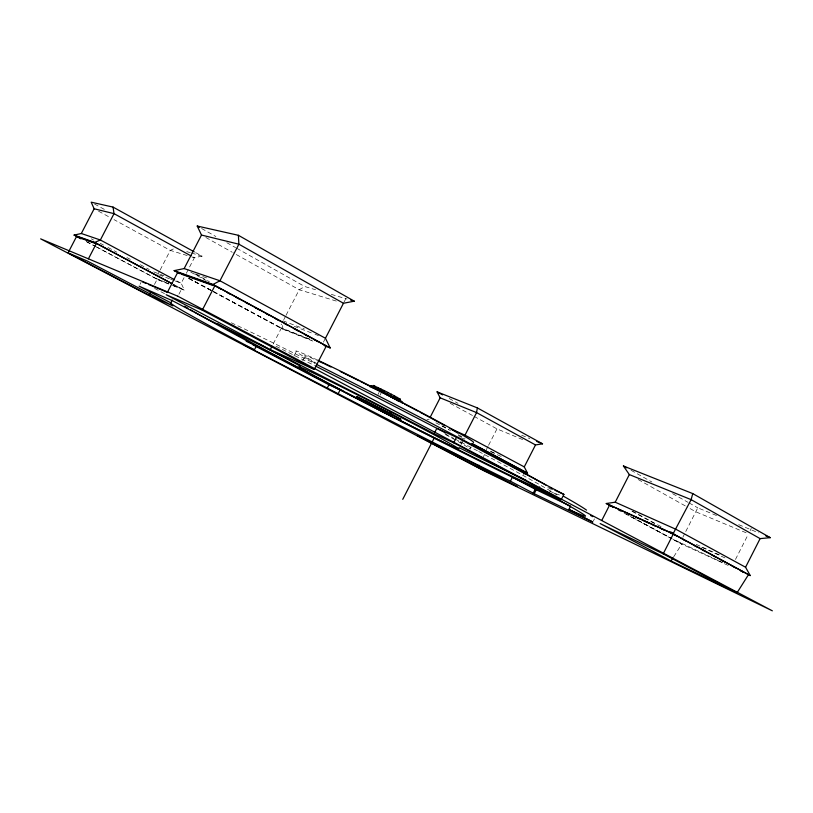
<?xml version="1.0" encoding="UTF-8"?>
<svg xmlns="http://www.w3.org/2000/svg" width="813" height="813" viewBox="0 0 813 813"><rect width="100%" height="100%" fill="white"/><g stroke="black" fill="none" stroke-linecap="round" stroke-linejoin="round"><path stroke-width="0.61" stroke-dasharray="4.07 3.05" d="M728.123 565.381L680.247 543.369L681.426 540.452M716.497 515.523L697.788 507.83L682.778 537.393M735.47 559.446L747.879 535.045M750.135 530.604L751.263 528.389M593.378 520.981L594.455 518.867M460.249 442.841L461.347 440.687M461.083 444.559L463.369 440.107M471.144 446.906L470.005 449.122A99.948 2.388 27.2 0 0 468.054 447.424M486.316 449.691L488.003 446.408M488.562 445.311L496.977 428.878L499.04 426.876M483.42 456.703L484.507 454.569M213.392 291.471L279.855 327.293L281.511 324.072M283.767 319.712L285.485 316.379M286.054 315.271L299.214 289.753L304.733 286.522L315.607 289.743M273.178 343.99L281.308 328.228L311.308 340.078M293.94 356.074L296.217 351.663M302.751 360.586L305.027 356.175M323.432 342.141L325.444 338.259M343.96 302.294L345.962 298.412M377.984 394.498L379.143 392.262M380.088 395.108L381.216 392.913M140.06 284.306L141.025 282.436M157.885 274.377L159.582 271.105M160.141 270.018L170.293 250.394L174.094 248.605M154.44 284.509L157.194 279.184L171.197 284.723M184.053 277.711L181.187 283.259L184.419 290.231L171.289 285.028M186.35 273.28L194.378 257.741L202.031 256.146L195.364 252.467M178.941 294.194L181.695 288.869L173.443 284.56M673.733 556.722L681.792 544.08L672.91 539.293M426.947 419.559L429.183 419.193M186.777 251.634L190.293 252.68M191.472 253.026L202.031 256.146M331.318 294.387L347.029 299.032M187.153 255.536L170.293 250.394L114.013 219.632M191.97 257.01L194.378 257.741L192.183 256.532M336.287 301.074L299.214 289.753L233.331 252.873M196.065 274.266L209.032 278.737M153.728 271.888L163.972 275.77M282.975 320.84L304.347 328.94M159.053 274.824L169.541 278.818M170.7 279.266L174.195 280.597M175.364 281.034L181.187 283.259L175.649 280.292M294.194 326.338L313.869 333.838M315.027 334.285L318.493 335.606M155.811 278.371L164.988 281.989M173.139 285.2L178.992 287.517M279.855 327.293L309.844 339.123M172.366 285.18L181.695 288.869M168.779 284.042L158.565 279.997L96.33 246.908M188.565 278.392L282.751 329.153L315.109 341.958M521.712 435.26L529.812 438.593M738.702 524.67L758.58 532.85M522.657 439.589L496.977 428.878L473.573 416.093M746.08 532.759L695.816 511.804L686.955 506.834M490.432 451.205L496.113 453.776M696.243 544.405L720.491 555.381M490.92 451.774L502.414 456.987M701.792 547.383L725.979 558.348M717.97 560.431L673.235 539.344M719.109 560.96L722.544 562.535M444.823 433.664L453.776 438.38M454.894 438.969L477.465 450.839M154.622 288.422L165.557 294.184M86.706 241.715L95.843 246.491M96.777 247.061L157.194 279.184M86.32 241.583L95.212 246.319M100.151 243.28L103.495 245.069M107.956 247.457L116.889 252.223M126.94 257.589L130.283 259.377M140.334 264.733L149.257 269.51M441.987 425.799L448.573 429.305M91.31 238.839L93.525 240.018M435.9 422.78L450.463 430.555M458.308 434.742L465.026 438.329M173.342 284.326L184.419 290.231M189.023 278.331L212.284 290.871M631.884 517.048L672.117 538.745M188.85 278.392L212.244 291.003M213.352 291.603L281.308 328.228M624.018 512.942L627.351 514.731M631.792 517.129L671.792 538.694M625.858 514.06L629.181 515.849M630.299 516.448L680.247 543.369M194.886 273.859L209.327 281.684M632.443 511.153L662.382 527.393M190.791 272.162L206.278 280.556M631.975 511.275L656.538 524.588M98.566 211.197L109.603 217.223M450.178 403.309L472.465 415.484M94.481 203.992L106.625 210.648M449.183 398.492L457.973 403.309M205.882 237.498L232.233 252.254M638.195 479.538L685.847 506.214M201.614 228.504L215.872 236.532M226.847 242.701L235.618 247.64M236.715 248.26L304.733 286.522M631.061 470.29L651.843 481.977M672.636 493.674L687.95 502.292M689.038 502.901L697.788 507.83M282.69 325.546L282.751 329.153M478.705 451.5A201.776 4.461 27.2 0 1 556.875 494.944M445.656 434.64A99.948 2.388 27.2 0 1 467.384 446.987M460.92 436.815A89.897 2.673 27.2 0 1 458.268 435.727M317.741 364.061A89.897 2.673 27.2 0 1 316.755 360.322M275.942 346.257A233.26 5.183 27.2 0 1 314.489 365.565M547.901 487.536A233.26 5.183 27.2 0 1 552.901 490.3M559.456 494.985A201.766 4.858 27.2 0 1 549.517 491.103M231.339 322.791A201.766 4.858 27.2 0 1 315.353 363.848M464.558 439.193A99.938 2.978 27.2 0 1 460.981 437.607M314.824 362.933A99.938 2.978 27.2 0 1 316.664 359.651"/><path stroke-width="1.22" d="M477.333 407.892L542.535 443.827L535.493 444.945L476.57 412.608L440.148 397.831L437.089 391.866L477.333 407.892L476.57 412.608L464.995 435.168L449.975 428.471M692.747 493.593L770.267 537.667L760.114 538.613L691.131 499.649L629.333 474.579L623.408 465.981L692.747 493.593L691.131 499.649L673.103 533.755L606.264 503.501L615.228 502.2L676.01 529.324L745.562 567.23L750.247 575.563L673.296 534.009L663.184 553.866L600.167 523.562L671.04 560.94L736.974 592.89L748.448 574.73M745.562 567.23L760.114 538.613M524.934 471.947L527.535 473.146L524.263 466.896L535.493 444.945M523.806 474.101L524.964 471.845L472.505 443.888M533.216 493.176L535.218 489.263M194.48 312.029A233.26 5.183 27.2 0 0 256.42 345.932L254.398 349.834L244.225 345.108L338.157 393.716A233.27 4.258 27.2 0 0 510.391 481.184L534.212 493.694L536.214 489.782L570.126 505.95M534.212 493.694L592.84 522.027L568.907 509.436A233.27 4.258 27.2 0 0 538.633 488.979L539.68 486.936M538.633 488.979L561.204 499.69L563.897 494.426L456.51 437.272L436.845 428.329A233.26 5.183 27.2 0 0 315.576 366.114M568.907 509.436L570.543 506.235M601.833 520.32L609.567 505.158L612.9 506.946M615.228 502.2L629.333 474.579M387.862 392.435L387.171 393.787L391.449 395.921L390.982 396.815L400.037 401.795L400.494 400.9L390.687 395.616L391.378 394.275L384.275 390.606L373.238 385.474L372.1 387.689M390.982 396.815L386.886 394.681L387.344 393.777L379.183 389.651L371.114 385.89L370.322 385.647L369.864 386.531M393.421 398.218L394.569 395.982L391.378 394.275M394.712 398.807L395.169 397.913M398.461 399.894L396.531 398.787L397.222 397.445L394.569 395.982M397.801 400.504L398.258 399.61M398.004 400.789L399.142 398.563L397.222 397.445M400.209 399.254C398.268 402.496 401.866 398.868 399.142 398.563M401.734 401.703C400.626 404.203 403.055 400.9 400.494 400.9M430.331 416.947L440.148 397.831M254.398 349.834A233.27 4.258 27.2 0 1 170.832 302.832L139.094 286.166L172.427 300.698L208.179 319.509A233.27 4.258 27.2 0 1 434.091 433.705L436.845 428.329L445.687 432.983M402.75 499.334L434.325 437.801M434.091 433.705L453.674 442.821L456.51 437.272M477.963 467.353L517.464 486.499L454.721 453.613L417.608 435.768L477.963 467.353L479.05 465.229M510.391 481.184L512.414 477.231L559.801 499.924M167.305 292.497L177.701 272.385L214.927 285.658L326.318 346.013L314.275 369.387L202.264 310.149L166.147 294.723L270.272 349.631L272.02 346.247M324.397 345.637L330.2 347.934L325.444 338.259L343.462 303.269L354.275 301.176L238.402 235.303L197.224 226.034L201.492 235.048L238.87 244.185L343.462 303.269M327.05 388.462L328.95 384.762L340.098 389.955A233.26 5.183 27.2 0 0 512.414 477.231L536.214 489.782M338.157 393.716L340.098 389.955L256.42 345.932L246.197 341.287M370.149 386.846L370.322 385.647M370.657 386.785L371.114 385.89M372.954 386.683L372.486 387.567L375.24 388.858L375.697 387.964M373.929 385.677L373.238 387.008L372.547 386.805M374.366 388.584L375.504 386.358M374.823 387.689L377.181 388.797L377.872 387.455M379.183 389.651L378.726 390.555L376.114 389.285M377.181 388.797L380.179 390.25L380.87 388.909M379.722 391.053L382.699 392.537L383.157 391.642M384.275 390.606L383.584 391.947L380.179 390.25M148.931 295.149L172.884 305.901L87.276 261.034L68.089 252.833L148.931 295.149L150.039 293.015M179.693 273.615L174.155 270.627L184.155 268.564L201.492 235.048M170.832 302.832L172.254 300.068M202.264 310.149L214.927 285.658M68.658 251.735L76.635 236.359L96.412 243.402L171.726 283.554M80.772 238.636L74.095 235.089L81.32 233.504L94.145 208.778L91.178 202.173L113.048 207.091L194.246 251.857M88.414 258.829L96.412 243.402M671.04 560.94L673.062 557.779M174.155 270.627L213.016 284.428L219.967 280.77L238.87 244.185L238.402 235.303M94.145 208.778L114.023 213.646L191.085 255.932M350.657 300.109L354.275 301.176M400.362 399.478L397.964 398.533M401.002 401.663L401.907 401.957M81.32 233.504L100.365 239.998L174.541 279.702M184.155 268.564L219.967 280.77L325.444 338.259M74.095 235.089L94.735 242.416L100.365 239.998L114.023 213.646L113.048 207.091M80.365 238.046L95.721 243.544M181.269 274.154L213.26 285.597M324.001 345.098L326.318 346.013M536.753 441.449L542.535 443.827M765.592 535.747L770.267 537.667M142.661 281.989L146.137 283.442M148.454 284.418L166.97 292.182M270.272 349.631L314.275 369.387M608.094 504.487L675.024 534.791M618.602 509.395L622.026 510.95M627.748 513.542L630.034 514.578M635.746 517.17L639.181 518.724M643.754 520.798L648.327 522.871M652.9 524.944L655.187 525.981M660.908 528.572L664.343 530.127M670.054 532.718L676.802 536.062M517.911 468.491L520.147 469.528M740.846 570.95L743.133 571.996L740.928 570.807M518.125 468.705L520.401 469.751M546.803 492.546L525.533 482.698A201.776 4.461 27.2 0 1 397.903 419.183M554.842 490.198L563.897 494.426M382.699 392.537L386.886 394.681M344.641 391.754L306.206 371.663A201.776 4.461 27.2 0 1 217.772 323.798M252.914 344.814L328.95 384.762M391.439 413.99L356.714 396.581L400.921 419.366L391.439 413.99L389.935 412.15M453.674 442.821L561.204 499.69M590.645 515.513L592.819 516.662M663.184 553.866L736.974 592.89M76.635 236.359L81.117 238.737M94.521 242.345L172.234 283.737M471.855 443.461L527.535 473.146M464.995 435.168L524.263 466.896M618.469 509.822L620.705 511.031M177.701 272.385L179.937 273.585M606.264 503.501L612.535 506.875M671.253 532.2L673.479 533.399M669.932 531.854L673.286 533.663M213.016 284.428L330.2 347.934M673.103 533.755L750.247 575.563M216.817 286.867L221.258 289.276M226.817 292.294L230.16 294.093M235.719 297.111L240.16 299.519M245.719 302.527L249.052 304.336M254.611 307.344L260.17 310.363M265.729 313.371L269.073 315.18M274.631 318.188L279.072 320.596M284.631 323.615L287.965 325.413M293.523 328.432L299.082 331.44M304.641 334.448L307.985 336.257M313.544 339.265L317.985 341.684M682.331 539.06L685.654 540.858M693.387 545.045L696.7 546.844M702.229 549.842L705.552 551.641M712.178 555.228L715.501 557.027M721.029 560.025L724.342 561.824M732.086 566.011L735.399 567.809M437.089 391.866L442.587 394.874M393.878 397.323L396.531 398.787M197.224 226.034L199.419 227.274M623.408 465.981L626.691 467.831M374.61 386.47L373.238 385.474M389 414.63A201.776 4.461 27.2 0 1 364.529 402.049M362.293 400.89A201.776 4.461 27.2 0 1 345.728 392.323M318.95 361.318A89.897 2.673 27.2 0 1 323.787 363.563M324.743 364.011A89.897 2.673 27.2 0 1 330.932 366.958M340.241 371.46A89.897 2.673 27.2 0 1 359.092 380.789M360.261 381.378A89.897 2.673 27.2 0 1 399.092 401.216M401.287 402.364A89.897 2.673 27.2 0 1 403.461 403.502M404.539 404.061A89.897 2.673 27.2 0 1 417.862 411.083M419.996 412.211A89.897 2.673 27.2 0 1 444.904 425.717M451.53 429.447A89.897 2.673 27.2 0 1 457.892 433.156M193.108 311.247A233.26 5.183 27.2 0 1 190.466 309.733M187.976 308.279A233.26 5.183 27.2 0 1 184.551 306.267M563.988 496.519A233.26 5.183 27.2 0 1 586.529 510.147M526.59 480.625A201.766 4.858 27.2 0 1 459.03 447.638M300.343 366.094A201.766 4.858 27.2 0 1 259.022 343.99M316.562 364.448A201.766 4.858 27.2 0 1 429.376 422.211L478.786 448.268A201.766 4.858 27.2 0 1 545.777 485.066M550.086 487.607A201.766 4.858 27.2 0 1 552.576 489.101M317.649 360.118A99.938 2.978 27.2 0 1 418.014 410.738A99.938 2.978 27.2 0 1 473.42 442.455M365.931 401.236L365.261 400.982L392.405 414.976L365.931 401.236M177.793 296.196L40.65 238.859L484.263 470.971L772.35 610.827L177.793 296.196M336.216 387.649A89.908 1.789 27.2 0 0 458.806 449A89.908 1.789 27.2 0 0 341.673 386.968A89.908 1.789 27.2 0 0 336.216 387.649"/></g></svg>
